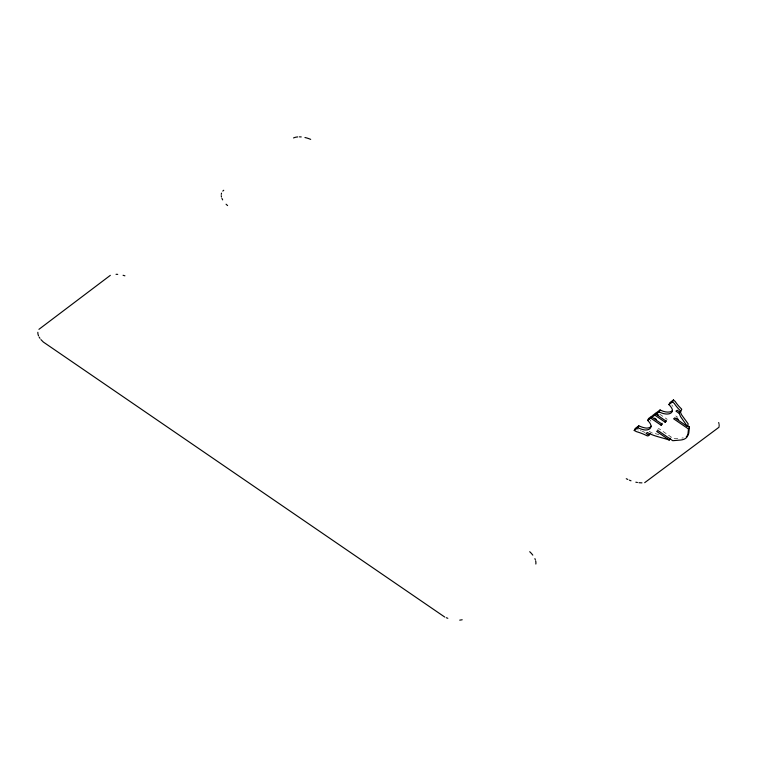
<?xml version="1.0" encoding="UTF-8"?>
<svg xmlns="http://www.w3.org/2000/svg" width="757" height="757" viewBox="0 0 757 757"><rect width="100%" height="100%" fill="white"/><g stroke="black" fill="none" stroke-linecap="round" stroke-linejoin="round"><path stroke-width="0.57" stroke-dasharray="3.79 2.84" d="M657.625 429.484L658.836 428.576L673.702 438.767L679.729 438.312M658.912 434.518L651.55 432.824L649.08 431.13M675.774 415.943L677.714 417.268M659.763 414.202L667.258 419.34M671.8 404.891A13.569 7.352 25.7 0 1 672.471 405.913M672.831 406.585A13.569 7.352 25.7 0 1 672.982 406.925M683.268 437.83A17.534 9.5 25.7 0 1 681.877 438.066M637.489 429.739A34.756 18.83 25.7 0 1 638.444 430.023M640.356 430.638A34.756 18.83 25.7 0 1 641.311 430.979M642.267 431.329A34.756 18.83 25.7 0 1 645.106 432.484M650.149 420.144A10.73 5.81 25.7 0 1 650.944 421.233"/><path stroke-width="1.14" d="M719.093 426.418L718.923 427.298L644.69 482.673M221.271 194.369L221.536 193.167M649.97 433.477L648.304 435.786A1.353 0.729 25.7 0 1 646.961 435.729A34.756 18.83 25.7 0 0 636.552 431.679L634.224 430.478L635.161 428.528L638.794 425.822L640.564 426.57A13.569 7.352 25.7 0 0 646.308 428.084A10.73 5.81 25.7 0 0 651.38 426.134M634.224 430.478L637.858 427.762L638.794 425.822M647.642 420.466L648.579 418.526L651.701 416.189L650.774 418.138L647.642 420.466L648.229 421.015A10.73 5.81 25.7 0 1 645.371 430.023A13.569 7.352 25.7 0 1 639.627 428.509L637.858 427.762M650.774 418.138L661.079 425.197L662.29 424.298L651.976 417.23L652.913 415.29L655.742 413.18L658.552 415.11M651.976 417.23L654.805 415.129L655.742 413.18M654.805 415.129L665.119 422.188L666.321 421.289L656.016 414.221L656.953 412.281L660.076 409.944L660.861 410.341A10.73 5.81 25.7 0 0 672.519 410.521M656.016 414.221L659.139 411.893L660.076 409.944M659.139 411.893L659.934 412.291A10.73 5.81 25.7 0 0 672.405 409.868A13.569 7.352 25.7 0 0 670.049 405.818L668.923 404.598L669.86 402.648L673.493 399.942L675.282 401.551A34.756 18.83 25.7 0 0 681.385 408.808A1.353 0.729 25.7 0 1 681.518 409.774L680.098 412.253L677.174 410.247L675.963 411.146L679.266 413.407L680.534 416.587L687.432 426.503L688.17 423.854L681.47 414.647L680.202 411.458L679.266 413.407M661.079 425.197L662.015 423.258M668.923 404.598L672.557 401.882L673.493 399.942M665.119 422.188L666.046 420.249M649.033 435.417L646.109 433.42L647.32 432.512C653.906 436.269 662.015 437.499 669.273 440.054L670.21 438.104M669.273 440.054L656.688 431.424L657.899 430.525L672.765 440.706L680.94 440.006A17.534 9.5 25.7 0 0 687.867 434.84L688.492 428.973L689.428 427.024L687.574 425.756M680.098 412.253L680.581 411.713A1.353 0.729 25.7 0 0 680.448 410.758A34.756 18.83 25.7 0 1 674.345 403.5L672.557 401.882M38.919 329.342L110.323 275.349M222.785 191.095L223.75 190.253M462.196 619.775L459.717 620.153M641.945 482.871L638.974 482.711M116.039 274.308L117.714 274.365M299.479 136.847L301.239 136.932M635.842 482.2L637.422 482.502M123.079 275.283L124.924 275.822M446.28 617.712L447.832 618.299M629.408 480.175L631.007 480.799M626.266 478.708L627.818 479.474M676.427 418.119L678.281 419.387M687.432 426.503L674.847 417.883L673.635 418.791L688.492 428.973M654.521 418.119L656.395 419.397M444.747 617.05L43.329 342.041L40.925 339.609M226.078 204.21L227.592 205.582M648.579 418.526L649.165 419.066M39.156 337.092L39.96 338.351M221.952 198.438L222.653 199.886M534.896 558.609L535.341 559.754M718.677 422.548L718.942 423.56M221.252 195.666L221.479 197.028M689.428 427.024L688.804 432.89A17.534 9.5 25.7 0 1 686.921 436.136M719.103 424.545L719.15 425.5M529.711 551.711A22.455 12.159 25.7 0 1 532.805 555.127M535.663 560.871A22.455 12.159 25.7 0 1 535.833 564.031M38.541 335.843A17.572 9.519 25.7 0 1 37.85 332.295M293.536 137.944A19.455 10.541 25.7 0 1 297.804 136.913M304.948 137.509A19.455 10.541 25.7 0 1 310.692 139.383M686.637 436.363A17.534 9.5 25.7 0 1 686.325 436.581"/></g></svg>
